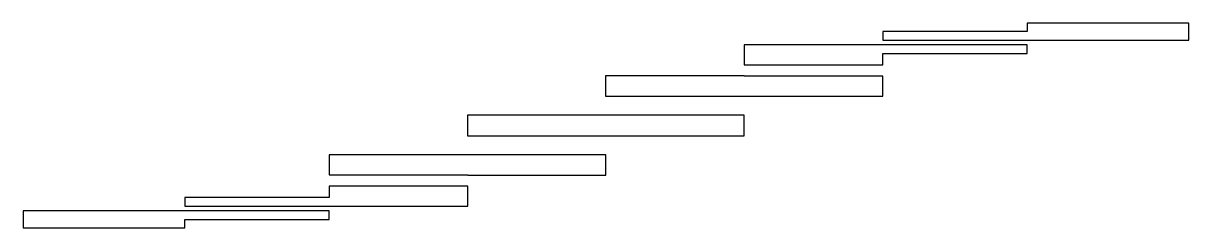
# Model space of a CAD drawing. Header units: metres. Extents: x 0 to 0.0644, y 0.0031 to 0.0144.
import ezdxf

# ---------------------------------------------------------------- set-up
doc = ezdxf.new("R2010")
doc.units = ezdxf.units.M

msp = doc.modelspace()

# ---------------------------------------------------------------- linework, layer by layer
at = {"layer": 'Z0.000'}
for points in [[(0.0475, 0.013451), (0.055481, 0.013451), (0.061866, 0.013451), (0.064406, 0.013451), (0.064406, 0.01439), (0.061866, 0.01439), (0.055481, 0.01439), (0.055481, 0.013928), (0.0475, 0.013928), (0.0475, 0.013451)], [(0.039838, 0.012102), (0.0475, 0.012102), (0.0475, 0.012728), (0.055481, 0.012728), (0.055481, 0.013206), (0.0475, 0.013206), (0.039838, 0.013206), (0.039838, 0.012102)], [(0.032176, 0.010355), (0.039838, 0.010355), (0.039838, 0.010366), (0.0475, 0.010366), (0.0475, 0.011471), (0.039838, 0.011471), (0.039838, 0.011481), (0.032176, 0.011481), (0.032176, 0.010355)], [(0.024541, 0.008175), (0.032203, 0.008175), (0.039838, 0.008175), (0.039838, 0.009301), (0.032203, 0.009301), (0.024541, 0.009301), (0.024541, 0.008175)], [(0.016906, 0.006006), (0.024568, 0.006006), (0.024568, 0.005995), (0.032203, 0.005995), (0.032203, 0.007121), (0.024568, 0.007121), (0.024568, 0.00711), (0.016906, 0.00711), (0.016906, 0.006006)], [(0.008925, 0.004271), (0.016906, 0.004271), (0.024568, 0.004271), (0.024568, 0.005375), (0.016906, 0.005375), (0.016906, 0.004748), (0.008925, 0.004748), (0.008925, 0.004271)], [(0, 0.003086), (0.00254, 0.003086), (0.008925, 0.003086), (0.008925, 0.003548), (0.016906, 0.003548), (0.016906, 0.004026), (0.008925, 0.004026), (0.00254, 0.004026), (0, 0.004026), (0, 0.003086)]]:
    msp.add_lwpolyline(points, close=True, dxfattribs=at)

doc.saveas('drawing.dxf')
